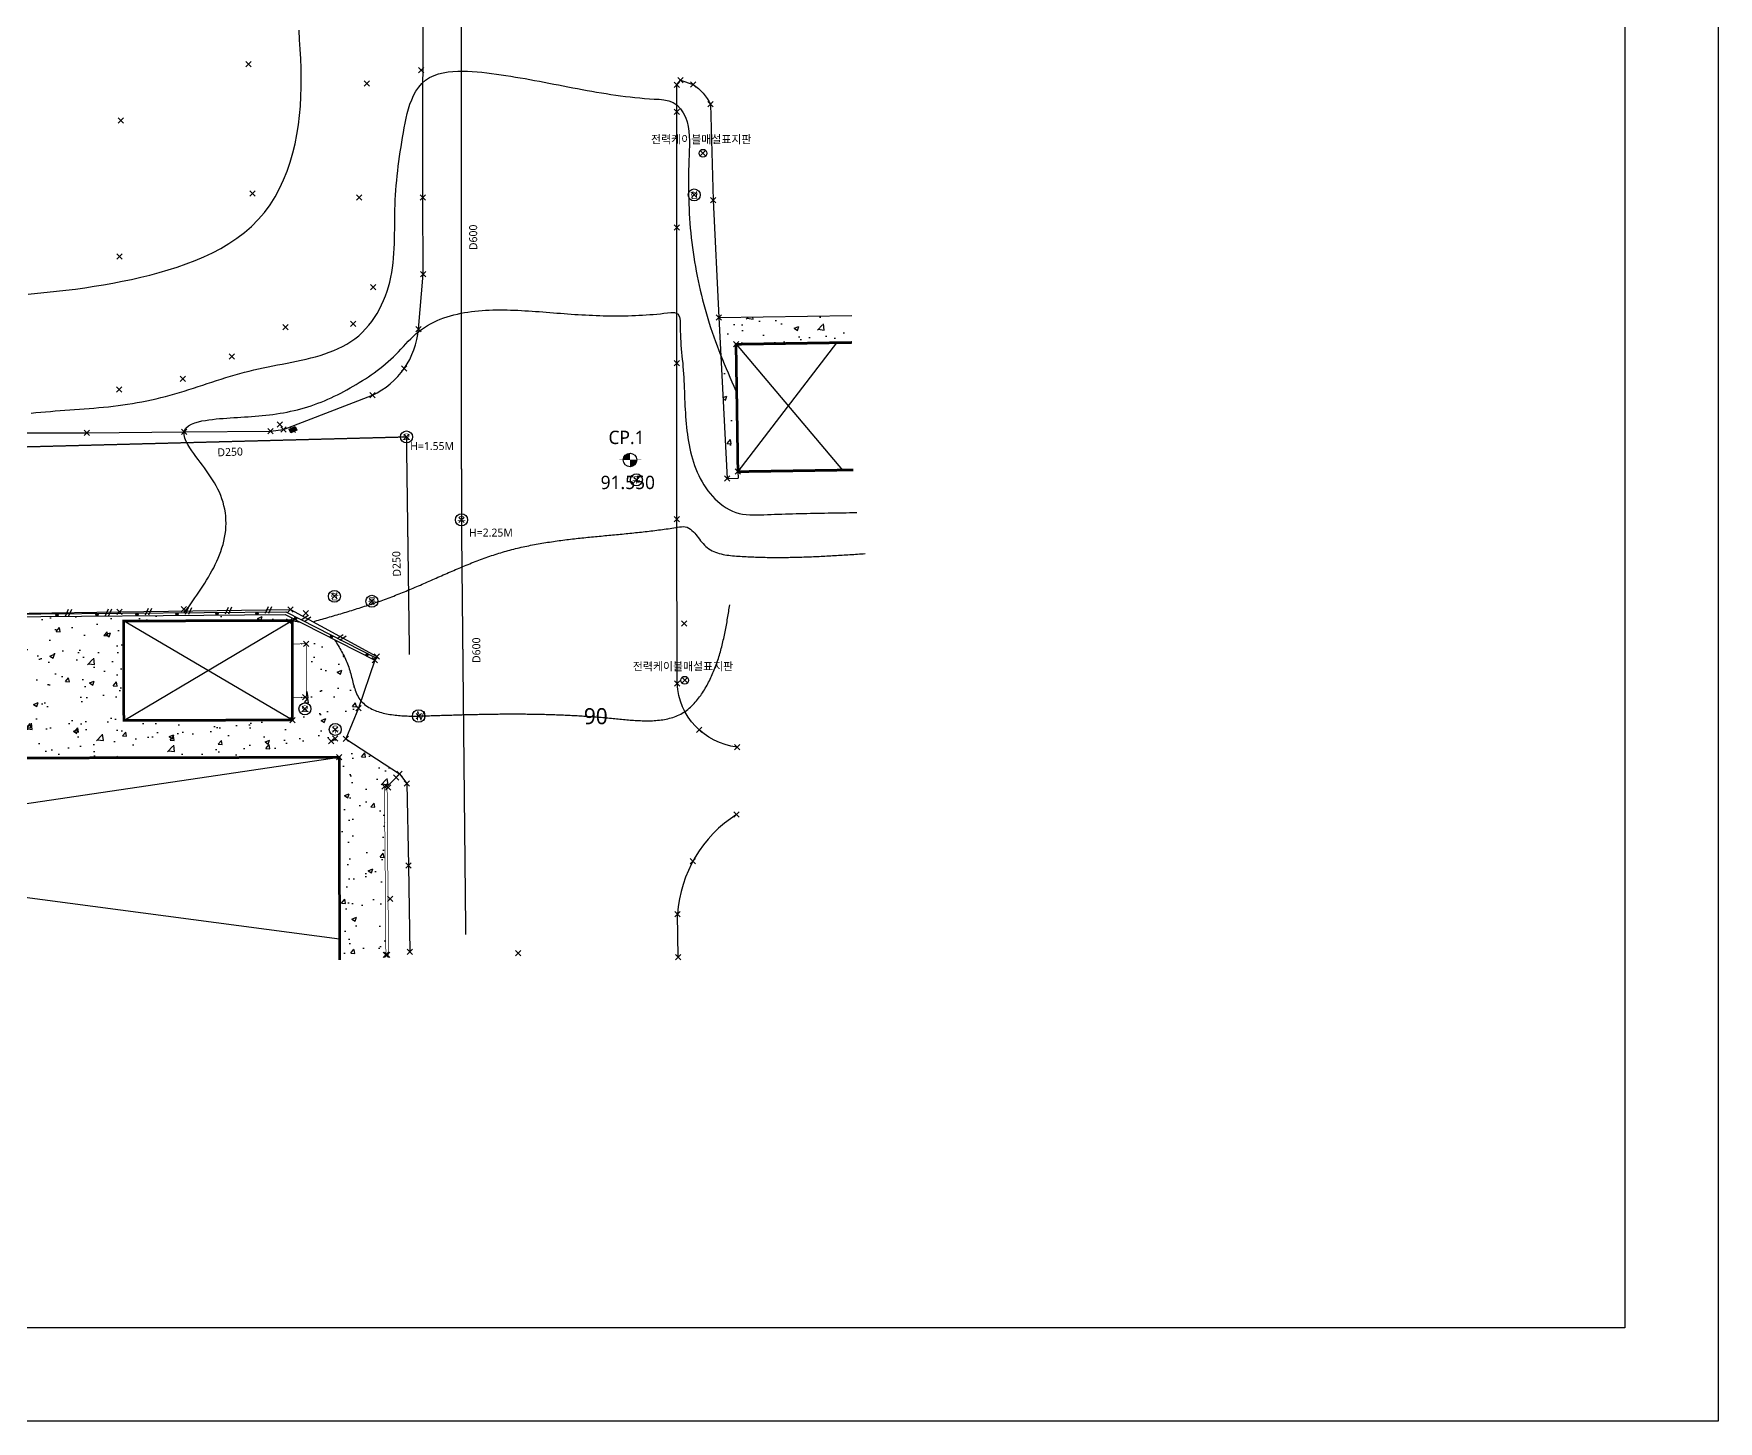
# Model space of a CAD drawing. Header units: millimetres. Extents: x 0 to 294000, y 0 to 207900.
# Drawn here: x 167671 to 294000, y 0 to 104083 of the extents above; entities that cross this region are included whole.
import ezdxf
from ezdxf.enums import TextEntityAlignment as Align

# ---------------------------------------------------------------- set-up
doc = ezdxf.new("R2010")
doc.units = ezdxf.units.MM
doc.header["$MEASUREMENT"] = 0
doc.header["$PDMODE"] = 3
doc.header["$PDSIZE"] = 200
doc.linetypes.add('DASHED2', pattern=[0.375, 0.25, -0.125])
for name, color, linetype in [('1M(48)', 48, 'Continuous'), ('5M(86)', 86, 'Continuous'), ("CON'C(31)", 251, 'Continuous'), ('FORM', 7, 'Continuous'), ('PTLAYER', 1, 'Continuous'), ('TEXT', 7, 'Continuous'), ('건물(6)', 7, 'Continuous'), ('경계석(33)', 6, 'Continuous'), ('기타맨홀(25)', 25, 'Continuous'), ('도근점(1)', 1, 'Continuous'), ('도시가스맨홀(50)', 50, 'Continuous'), ('빗물받이(5)', 5, 'Continuous'), ('아스팔트도로(1)', 6, 'Continuous'), ('오수(34)', 34, 'Continuous'), ('옹벽(4)', 4, 'Continuous'), ('우수맨홀(42)', 42, 'Continuous'), ('조립식건물(40)', 7, 'Continuous'), ('콘크리트수로(5)', 8, 'Continuous'), ('통신맨홀(4)', 4, 'Continuous'), ('한전맨홀(1)', 1, 'Continuous'), ('휀스(70)', 4, 'Continuous')]:
    doc.layers.add(name, color=color, linetype=linetype)
doc.styles.add('Arial_4', font='malgun.ttf')
doc.styles.add('돋음체', font='malgun.ttf')
pattern_1 = [(50, (-215103000, -462996050), (3586.300913, -313.760675), [375, -4125]), (355, (-215103000, -462996050), (-693.756668, 3760.960669), [300, -3300]), (100.45144446, (-215102701, -462996076), (2892.544234, 3447.199955), [318.70096, -3505.71056]), (46.1842, (-215103000, -462995050), (5336.206653, -827.596404), [562.5, -6187.5]), (96.6356355, (-215102555.3, -462995119), (4673.30973, 4870.593004), [478.05171, -5258.5688]), (351.184164, (-215103000, -462995050), (4673.309725, 4870.593), [450, -4950.000005]), (21, (-215102500, -462995300), (2984.53526, -2013.094453), [375, -4125]), (326, (-215102500, -462995300), (1216.57666, 3625.750225), [300, -3300]), (71.45144474, (-215102251.3, -462995467.8), (4201.111884, 1612.655764), [318.70095, -3505.71056]), (37.5, (-215103000, -462996050), (60.7992766, 1664.469269), [0, -3260, 0, -3350, 0, -3312.5]), (7.5, (-215103000, -462996050), (1315.347687, 1972.0585594), [0, -1910, 0, -3185, 0, -1262.5]), (327.5, (-215104115, -462996050), (2669.112181, -112.7743587), [0, -1250, 0, -3900, 0, -5175]), (317.5, (-215104615, -462996050), (2915.930847, 500.524912), [0, -1625, 0, -2590, 0, -3675])]

# ---------------------------------------------------------------- blocks, each defined once
blk = doc.blocks.new('I1')
at = {"layer": '옹벽(4)'}
blk.add_hatch(color=256, dxfattribs=at).paths.add_polyline_path([(-0.08, 0, 1), (0.08, 0, 1)])
blk.add_circle((0, 0), 0.0846, dxfattribs=at)
blk = doc.blocks.new('P')
at = {"layer": '휀스(70)', "linetype": 'Continuous'}
for points in [[(-0.25, -0.25), (0, 0.25)], [(0, -0.25), (0.25, 0.25)]]:
    blk.add_lwpolyline(points, dxfattribs=at)
blk = doc.blocks.new('m')
at = {"layer": '기타맨홀(25)'}
blk.add_circle((0, 0), 0.78, dxfattribs=at)
at = {"layer": '기타맨홀(25)', "linetype": 'Continuous', "style": '돋음체'}
blk.add_text('M', height=1.1, dxfattribs=at).set_placement((-0.37, -0.52))
blk = doc.blocks.new('w')
at = {"layer": '우수맨홀(42)'}
blk.add_circle((0, 0), 0.75, dxfattribs=at)
at = {"layer": '우수맨홀(42)', "style": '돋음체'}
blk.add_text('우', height=0.8, dxfattribs=at).set_placement((0, 0), align=Align.MIDDLE)
blk = doc.blocks.new('o')
at = {"layer": '오수(34)'}
blk.add_circle((0, 0), 0.75, dxfattribs=at)
at = {"layer": '오수(34)', "style": '돋음체'}
blk.add_text('오', height=0.8, dxfattribs=at).set_placement((0, 0), align=Align.MIDDLE)
blk = doc.blocks.new('e-')
at = {"layer": '한전맨홀(1)'}
blk.add_circle((0, 0), 0.75, dxfattribs=at)
at = {"layer": '한전맨홀(1)', "style": '돋음체'}
blk.add_text('한', height=0.8, rotation=0.4266, dxfattribs=at).set_placement((0, 0), align=Align.MIDDLE)
blk = doc.blocks.new('t-')
at = {"layer": '통신맨홀(4)'}
blk.add_circle((0, 0), 0.75, dxfattribs=at)
at = {"layer": '통신맨홀(4)', "style": '돋음체'}
blk.add_text('통', height=0.8, dxfattribs=at).set_placement((0.01, 0.01), align=Align.MIDDLE)
blk = doc.blocks.new('W1')
at = {"layer": '빗물받이(5)'}
h = blk.add_hatch(dxfattribs=at)
h.set_pattern_fill('ANSI31', color=256, scale=0.02, style=0)
h.set_pattern_definition([(45, (-178.083926, -134.613974), (-0.04490128, 0.04490128), [])])
h.paths.add_polyline_path([(0.26, 0.15), (-0.24, 0.15), (-0.24, -0.15), (0.26, -0.15)])
blk.add_lwpolyline([(-0.24, 0.15), (0.26, 0.15), (0.26, -0.15), (-0.24, -0.15), (-0.24, 0.15)], dxfattribs=at)
blk = doc.blocks.new('A$C483728D8')
at = {"layer": '도근점(1)', "color": 1, "const_width": 0.506}
for points in [[(0.8, 1.08, 0.414214), (0.55, 0.82, 1)], [(0.8, 0.57, 0.414214), (1.06, 0.82, 1)]]:
    blk.add_lwpolyline(points, format="xyb", dxfattribs=at)
at = {"layer": '도근점(1)', "color": 1, "const_width": 0.02}
for points in [[(0.8, 0), (0.8, 1.63)], [(1.66, 0.82), (0, 0.82)]]:
    blk.add_lwpolyline(points, dxfattribs=at)
at = {"layer": '도근점(1)', "color": 1}
blk.add_circle((0.8, 0.82), 0.506, dxfattribs=at)

msp = doc.modelspace()

# ---------------------------------------------------------------- hatches: boundary and pattern name
at = {"layer": "CON'C(31)"}
h = msp.add_hatch(dxfattribs=at)
h.set_pattern_fill('AR-CONC', color=256, scale=500)
h.set_pattern_definition(pattern_1)
h.paths.add_polyline_path([(229029, 82938), (219051, 82787), (219678, 70719), (220489, 70731), (220482, 71231), (220337, 80788), (229027, 80920)])
h = msp.add_hatch(dxfattribs=at)
h.set_pattern_fill('AR-CONC', color=256, scale=500)
h.set_pattern_definition(pattern_1)
h.paths.add_polyline_path([(171011, 60399), (162071, 60326), (140857, 60243), (140614, 55526), (140191, 55526), (139606, 49694), (168247, 49758)])
h.paths.add_polyline_path([(156505, 51114), (143392, 51085), (143372, 59984), (156485, 60013)], flags=16)
h.paths.add_polyline_path([(192016, 53503), (192206, 54054), (192136, 54145), (192064, 54252), (191999, 54363), (191939, 54477), (191885, 54594), (191835, 54713), (191790, 54834), (191748, 54956), (191709, 55078), (191673, 55202), (191638, 55326), (191605, 55451), (191573, 55575), (191541, 55700), (191510, 55825), (191478, 55950), (191445, 56075), (191411, 56199), (191376, 56323), (191338, 56446), (191298, 56569), (191255, 56690), (191210, 56811), (191161, 56930), (191111, 57049), (191058, 57166), (191003, 57283), (190946, 57398), (190887, 57513), (190826, 57627), (190764, 57740), (190701, 57852), (190637, 57964), (190572, 58075), (190505, 58185), (190439, 58296), (190372, 58406), (190304, 58515), (190236, 58625), (186526, 60526), (171011, 60399), (168247, 49758), (187496, 49801), (187496, 51011), (189984, 51011), (189984, 49807), (190580, 49808), (190614, 34604), (194081, 34997), (193974, 47611), (194174, 47613), (194860, 48301), (195114, 48557), (191076, 51188)])
h.paths.add_polyline_path([(174431, 52574), (174415, 60032), (187056, 60060), (187060, 58316), (188103, 58318), (188112, 54312), (187069, 54309), (187072, 52603)], flags=16)
h.paths.add_polyline_path([(187563, 53438, -1), (188463, 53438, -1)], flags=16)
h.paths.add_polyline_path([(190737, 51897, -1), (189837, 51897, -1)], flags=16)
h.paths.add_polyline_path([(137269, 53089), (140402, 53089), (140402, 54119), (137269, 54119)], flags=9)
h.paths.add_polyline_path([(189826, 51493), (190749, 51493), (190749, 52300), (189826, 52300)], flags=24)
h.paths.add_polyline_path([(187570, 53093), (188455, 53093), (188455, 53783), (187570, 53783)], flags=24)

# ---------------------------------------------------------------- linework, layer by layer
at = {"layer": '1M(48)'}
for points in [[(167259, 84551), (167967, 84614), (167967, 84614), (168676, 84683), (168676, 84683), (169383, 84758), (169383, 84758), (170090, 84840), (170090, 84840), (170796, 84930), (170796, 84930), (171501, 85029), (171501, 85029), (172205, 85135), (172205, 85135), (172907, 85251), (172907, 85251), (173607, 85376), (173607, 85376), (174306, 85511), (174306, 85511), (175003, 85656), (175003, 85656), (175697, 85812), (175697, 85812), (176389, 85980), (176389, 85980), (177077, 86162), (177077, 86162), (177760, 86360), (177760, 86360), (178439, 86574), (178439, 86574), (179111, 86808), (179111, 86808), (179775, 87064), (179775, 87064), (180430, 87342), (180430, 87342), (181073, 87646), (181073, 87646), (181703, 87978), (181703, 87978), (182315, 88340), (182315, 88340), (182907, 88735), (182907, 88735), (183474, 89165), (183474, 89165), (184012, 89631), (184012, 89631), (184516, 90133), (184516, 90133), (184980, 90673), (184980, 90673), (185401, 91246), (185401, 91246), (185779, 91849), (185779, 91849), (186116, 92475), (186116, 92475), (186415, 93121), (186415, 93121), (186676, 93783), (186676, 93783), (186904, 94457), (186904, 94457), (187100, 95141), (187100, 95141), (187266, 95833), (187266, 95833), (187404, 96531), (187404, 96531), (187516, 97234), (187516, 97234), (187603, 97940), (187603, 97940), (187668, 98649), (187668, 98649), (187710, 99360), (187710, 99360), (187731, 100071), (187731, 100071), (187733, 100782), (187733, 100782), (187720, 101494), (187720, 101494), (187693, 102205), (187693, 102205), (187657, 102916), (187657, 102916), (187615, 103626), (187615, 103626), (187569, 104336)], [(167473, 75631), (167835, 75665), (167835, 75665), (168197, 75697), (168197, 75697), (168559, 75727), (168559, 75727), (168922, 75755), (168922, 75755), (169284, 75783), (169284, 75783), (169647, 75809), (169647, 75809), (170010, 75835), (170010, 75835), (170372, 75861), (170372, 75861), (170735, 75887), (170735, 75887), (171098, 75914), (171098, 75914), (171460, 75941), (171460, 75941), (171823, 75969), (171823, 75969), (172185, 75999), (172185, 75999), (172547, 76032), (172547, 76032), (172909, 76066), (172909, 76066), (173271, 76104), (173271, 76104), (173632, 76145), (173632, 76145), (173993, 76190), (173993, 76190), (174353, 76238), (174353, 76238), (174713, 76290), (174713, 76290), (175072, 76347), (175072, 76347), (175431, 76408), (175431, 76408), (175788, 76474), (175788, 76474), (176145, 76544), (176145, 76544), (176501, 76620), (176501, 76620), (176855, 76701), (176855, 76701), (177209, 76787), (177209, 76787), (177561, 76877), (177561, 76877), (177912, 76972), (177912, 76972), (178262, 77071), (178262, 77071), (178610, 77174), (178610, 77174), (178958, 77280), (178958, 77280), (179305, 77389), (179305, 77389), (179651, 77500), (179651, 77500), (179997, 77612), (179997, 77612), (180343, 77726), (180343, 77726), (180688, 77839), (180688, 77839), (181034, 77952), (181034, 77952), (181380, 78064), (181380, 78064), (181726, 78174), (181726, 78174), (182073, 78282), (182073, 78282), (182421, 78388), (182421, 78388), (182770, 78491), (182770, 78491), (183120, 78590), (183120, 78590), (183471, 78685), (183471, 78685), (183823, 78776), (183823, 78776), (184176, 78862), (184176, 78862), (184531, 78943), (184531, 78943), (184886, 79020), (184886, 79020), (185242, 79093), (185242, 79093), (185599, 79164), (185599, 79164), (185956, 79233), (185956, 79233), (186313, 79302), (186313, 79302), (186670, 79371), (186670, 79371), (187026, 79442), (187026, 79442), (187383, 79515), (187383, 79515), (187738, 79591), (187738, 79591), (188093, 79672), (188093, 79672), (188446, 79759), (188446, 79759), (188797, 79852), (188797, 79852), (189146, 79954), (189146, 79954), (189493, 80064), (189493, 80064), (189836, 80185), (189836, 80185), (190174, 80318), (190174, 80318), (190507, 80464), (190507, 80464), (190833, 80625), (190833, 80625), (191151, 80800), (191151, 80800), (191460, 80993), (191460, 80993), (191757, 81202), (191757, 81202), (192041, 81429), (192041, 81429), (192310, 81674), (192310, 81674), (192563, 81935), (192563, 81935), (192801, 82210), (192801, 82210), (193023, 82498), (193023, 82498), (193230, 82796), (193230, 82796), (193423, 83105), (193423, 83105), (193601, 83422), (193601, 83422), (193764, 83746), (193764, 83746), (193914, 84078), (193914, 84078), (194049, 84415), (194049, 84415), (194170, 84758), (194170, 84758), (194277, 85106), (194277, 85106), (194370, 85457), (194370, 85457), (194449, 85812), (194449, 85812), (194516, 86170), (194516, 86170), (194572, 86529), (194572, 86529), (194617, 86890), (194617, 86890), (194653, 87251), (194653, 87251), (194681, 87614), (194681, 87614), (194702, 87977), (194702, 87977), (194718, 88340), (194718, 88340), (194729, 88704), (194729, 88704), (194736, 89067), (194736, 89067), (194741, 89431), (194741, 89431), (194745, 89794), (194745, 89794), (194750, 90158), (194750, 90158), (194755, 90521), (194755, 90521), (194763, 90885), (194763, 90885), (194775, 91248), (194775, 91248), (194790, 91612), (194790, 91612), (194811, 91975), (194811, 91975), (194835, 92338), (194835, 92338), (194863, 92700), (194863, 92700), (194896, 93062), (194896, 93062), (194932, 93424), (194932, 93424), (194971, 93785), (194971, 93785), (195014, 94147), (195014, 94147), (195060, 94507), (195060, 94507), (195109, 94867), (195109, 94867), (195161, 95227), (195161, 95227), (195215, 95587), (195215, 95587), (195272, 95946), (195272, 95946), (195330, 96305), (195330, 96305), (195391, 96663), (195391, 96663), (195454, 97021), (195454, 97021), (195523, 97379), (195523, 97379), (195598, 97734), (195598, 97734), (195682, 98088), (195682, 98088), (195778, 98439), (195778, 98439), (195888, 98785), (195888, 98785), (196015, 99126), (196015, 99126), (196163, 99458), (196163, 99458), (196338, 99777), (196338, 99777), (196542, 100077), (196542, 100077), (196782, 100351), (196782, 100351), (197057, 100588), (197057, 100588), (197363, 100784), (197363, 100784), (197691, 100940), (197691, 100940), (198034, 101060), (198034, 101060), (198387, 101148), (198387, 101148), (198745, 101210), (198745, 101210), (199106, 101249), (199106, 101249), (199469, 101270), (199469, 101270), (199833, 101275), (199833, 101275), (200196, 101268), (200196, 101268), (200560, 101249), (200560, 101249), (200922, 101222), (200922, 101222), (201284, 101187), (201284, 101187), (201645, 101146), (201645, 101146), (202006, 101101), (202006, 101101), (202366, 101052), (202366, 101052), (202726, 101000), (202726, 101000), (203086, 100946), (203086, 100946), (203445, 100889), (203445, 100889), (203804, 100831), (203804, 100831), (204162, 100771), (204162, 100771), (204521, 100709), (204521, 100709), (204879, 100645), (204879, 100645), (205236, 100580), (205236, 100580), (205594, 100513), (205594, 100513), (205951, 100445), (205951, 100445), (206308, 100377), (206308, 100377), (206665, 100308), (206665, 100308), (207022, 100238), (207022, 100238), (207379, 100169), (207379, 100169), (207736, 100100), (207736, 100100), (208093, 100031), (208093, 100031), (208450, 99962), (208450, 99962), (208808, 99895), (208808, 99895), (209165, 99829), (209165, 99829), (209523, 99765), (209523, 99765), (209881, 99702), (209881, 99702), (210240, 99642), (210240, 99642), (210599, 99584), (210599, 99584), (210958, 99528), (210958, 99528), (211318, 99475), (211318, 99475), (211678, 99426), (211678, 99426), (212039, 99380), (212039, 99380), (212400, 99337), (212400, 99337), (212761, 99298), (212761, 99298), (213123, 99263), (213123, 99263), (213485, 99232), (213485, 99232), (213848, 99204), (213848, 99204), (214211, 99181), (214211, 99181), (214574, 99160), (214574, 99160), (214936, 99125), (214936, 99125), (215292, 99053), (215292, 99053), (215629, 98919), (215629, 98919), (215925, 98710), (215925, 98710), (216173, 98444), (216173, 98444), (216377, 98144), (216377, 98144), (216540, 97819), (216540, 97819), (216664, 97477), (216664, 97477), (216751, 97124), (216751, 97124), (216806, 96765), (216806, 96765), (216835, 96403), (216835, 96403), (216844, 96039), (216844, 96039), (216840, 95676), (216840, 95676), (216829, 95312), (216829, 95312), (216815, 94949), (216815, 94949), (216803, 94585), (216803, 94585), (216792, 94222), (216792, 94222), (216784, 93858), (216784, 93858), (216778, 93495), (216778, 93495), (216774, 93131), (216774, 93131), (216773, 92768), (216773, 92768), (216775, 92404), (216775, 92404), (216780, 92040), (216780, 92040), (216788, 91677), (216788, 91677), (216799, 91314), (216799, 91314), (216814, 90950), (216814, 90950), (216833, 90587), (216833, 90587), (216856, 90224), (216856, 90224), (216882, 89862), (216882, 89862), (216912, 89499), (216912, 89499), (216946, 89137), (216946, 89137), (216984, 88776), (216984, 88776), (217026, 88414), (217026, 88414), (217072, 88054), (217072, 88054), (217121, 87693), (217121, 87693), (217174, 87334), (217174, 87334), (217231, 86975), (217231, 86975), (217292, 86616), (217292, 86616), (217357, 86258), (217357, 86258), (217425, 85901), (217425, 85901), (217498, 85545), (217498, 85545), (217574, 85189), (217574, 85189), (217654, 84835), (217654, 84835), (217738, 84481), (217738, 84481), (217825, 84128), (217825, 84128), (217917, 83776), (217917, 83776), (218013, 83425), (218013, 83425), (218112, 83076), (218112, 83076), (218216, 82727), (218216, 82727), (218323, 82380), (218323, 82380), (218435, 82034), (218435, 82034), (218550, 81689), (218550, 81689), (218670, 81345), (218670, 81345), (218793, 81003), (218793, 81003), (218920, 80663), (218920, 80663), (219051, 80323), (219051, 80323), (219184, 79985), (219184, 79985), (219320, 79648), (219320, 79648), (219458, 79311), (219458, 79311), (219598, 78976), (219598, 78976), (219739, 78641), (219739, 78641), (219882, 78307), (219882, 78307), (220026, 77973), (220026, 77973), (220171, 77639), (220171, 77639), (220316, 77305)], [(178982, 60665), (179138, 60882), (179138, 60882), (179293, 61100), (179293, 61100), (179449, 61318), (179449, 61318), (179603, 61537), (179603, 61537), (179757, 61756), (179757, 61756), (179909, 61976), (179909, 61976), (180059, 62198), (180059, 62198), (180208, 62420), (180208, 62420), (180355, 62644), (180355, 62644), (180499, 62870), (180499, 62870), (180640, 63098), (180640, 63098), (180777, 63327), (180777, 63327), (180911, 63559), (180911, 63559), (181041, 63793), (181041, 63793), (181167, 64029), (181167, 64029), (181287, 64269), (181287, 64269), (181402, 64511), (181402, 64511), (181510, 64755), (181510, 64755), (181611, 65003), (181611, 65003), (181705, 65254), (181705, 65254), (181791, 65508), (181791, 65508), (181867, 65764), (181867, 65764), (181934, 66024), (181934, 66024), (181990, 66285), (181990, 66285), (182035, 66549), (182035, 66549), (182068, 66815), (182068, 66815), (182089, 67082), (182089, 67082), (182097, 67349), (182097, 67349), (182091, 67617), (182091, 67617), (182073, 67884), (182073, 67884), (182042, 68150), (182042, 68150), (181997, 68414), (181997, 68414), (181940, 68675), (181940, 68675), (181870, 68934), (181870, 68934), (181789, 69189), (181789, 69189), (181696, 69440), (181696, 69440), (181593, 69687), (181593, 69687), (181480, 69930), (181480, 69930), (181357, 70167), (181357, 70167), (181225, 70400), (181225, 70400), (181085, 70629), (181085, 70629), (180939, 70853), (180939, 70853), (180788, 71074), (180788, 71074), (180634, 71293), (180634, 71293), (180477, 71510), (180477, 71510), (180318, 71725), (180318, 71725), (180158, 71940), (180158, 71940), (179998, 72154), (179998, 72154), (179838, 72370), (179838, 72370), (179681, 72586), (179681, 72586), (179528, 72806), (179528, 72806), (179379, 73029), (179379, 73029), (179240, 73257), (179240, 73257), (179113, 73493), (179113, 73493), (179009, 73739), (179009, 73739), (178944, 73999), (178944, 73999), (178957, 74264), (178957, 74264), (179080, 74500), (179080, 74500), (179281, 74676), (179281, 74676), (179516, 74803), (179516, 74803), (179766, 74899), (179766, 74899), (180023, 74973), (180023, 74973), (180284, 75033), (180284, 75033), (180547, 75081), (180547, 75081), (180812, 75121), (180812, 75121), (181077, 75155), (181077, 75155), (181344, 75183), (181344, 75183), (181610, 75208), (181610, 75208), (181877, 75230), (181877, 75230), (182144, 75250), (182144, 75250), (182411, 75268), (182411, 75268), (182678, 75285), (182678, 75285), (182945, 75301), (182945, 75301), (183213, 75317), (183213, 75317), (183480, 75333), (183480, 75333), (183747, 75350), (183747, 75350), (184014, 75368), (184014, 75368), (184281, 75388), (184281, 75388), (184548, 75410), (184548, 75410), (184815, 75435), (184815, 75435), (185081, 75463), (185081, 75463), (185347, 75494), (185347, 75494), (185612, 75529), (185612, 75529), (185877, 75567), (185877, 75567), (186142, 75609), (186142, 75609), (186405, 75655), (186405, 75655), (186668, 75705), (186668, 75705), (186931, 75759), (186931, 75759), (187192, 75818), (187192, 75818), (187452, 75881), (187452, 75881), (187711, 75949), (187711, 75949), (187969, 76021), (187969, 76021), (188225, 76098), (188225, 76098), (188480, 76180), (188480, 76180), (188733, 76267), (188733, 76267), (188985, 76359), (188985, 76359), (189235, 76455), (189235, 76455), (189483, 76556), (189483, 76556), (189729, 76662), (189729, 76662), (189973, 76771), (189973, 76771), (190215, 76885), (190215, 76885), (190455, 77003), (190455, 77003), (190694, 77125), (190694, 77125), (190931, 77250), (190931, 77250), (191165, 77378), (191165, 77378), (191399, 77510), (191399, 77510), (191631, 77644), (191631, 77644), (191861, 77780), (191861, 77780), (192090, 77919), (192090, 77919), (192317, 78060), (192317, 78060), (192543, 78204), (192543, 78204), (192767, 78351), (192767, 78351), (192989, 78500), (192989, 78500), (193208, 78654), (193208, 78654), (193425, 78811), (193425, 78811), (193639, 78972), (193639, 78972), (193849, 79138), (193849, 79138), (194056, 79308), (194056, 79308), (194259, 79482), (194259, 79482), (194458, 79662), (194458, 79662), (194652, 79846), (194652, 79846), (194841, 80036), (194841, 80036), (195027, 80228), (195027, 80228), (195211, 80423), (195211, 80423), (195393, 80619), (195393, 80619), (195576, 80814), (195576, 80814), (195761, 81008), (195761, 81008), (195949, 81199), (195949, 81199), (196141, 81385), (196141, 81385), (196339, 81565), (196339, 81565), (196545, 81737), (196545, 81737), (196757, 81899), (196757, 81899), (196978, 82052), (196978, 82052), (197204, 82194), (197204, 82194), (197437, 82326), (197437, 82326), (197675, 82449), (197675, 82449), (197918, 82562), (197918, 82562), (198164, 82666), (198164, 82666), (198415, 82761), (198415, 82761), (198668, 82847), (198668, 82847), (198924, 82924), (198924, 82924), (199183, 82994), (199183, 82994), (199443, 83057), (199443, 83057), (199705, 83112), (199705, 83112), (199968, 83161), (199968, 83161), (200233, 83204), (200233, 83204), (200498, 83241), (200498, 83241), (200764, 83272), (200764, 83272), (201030, 83298), (201030, 83298), (201297, 83319), (201297, 83319), (201564, 83336), (201564, 83336), (201832, 83349), (201832, 83349), (202099, 83358), (202099, 83358), (202367, 83363), (202367, 83363), (202635, 83365), (202635, 83365), (202902, 83364), (202902, 83364), (203170, 83360), (203170, 83360), (203438, 83353), (203438, 83353), (203705, 83345), (203705, 83345), (203973, 83333), (203973, 83333), (204240, 83320), (204240, 83320), (204507, 83306), (204507, 83306), (204775, 83289), (204775, 83289), (205042, 83272), (205042, 83272), (205309, 83253), (205309, 83253), (205576, 83234), (205576, 83234), (205843, 83213), (205843, 83213), (206110, 83193), (206110, 83193), (206377, 83172), (206377, 83172), (206644, 83151), (206644, 83151), (206911, 83130), (206911, 83130), (207177, 83109), (207177, 83109), (207444, 83089), (207444, 83089), (207711, 83069), (207711, 83069), (207979, 83051), (207979, 83051), (208246, 83032), (208246, 83032), (208513, 83015), (208513, 83015), (208780, 82999), (208780, 82999), (209047, 82984), (209047, 82984), (209315, 82970), (209315, 82970), (209582, 82958), (209582, 82958), (209850, 82947), (209850, 82947), (210117, 82937), (210117, 82937), (210385, 82929), (210385, 82929), (210653, 82923), (210653, 82923), (210920, 82919), (210920, 82919), (211188, 82917), (211188, 82917), (211456, 82917), (211456, 82917), (211723, 82918), (211723, 82918), (211991, 82922), (211991, 82922), (212259, 82928), (212259, 82928), (212526, 82936), (212526, 82936), (212794, 82947), (212794, 82947), (213061, 82959), (213061, 82959), (213329, 82974), (213329, 82974), (213596, 82991), (213596, 82991), (213863, 83010), (213863, 83010), (214130, 83031), (214130, 83031), (214396, 83055), (214396, 83055), (214663, 83080), (214663, 83080), (214929, 83108), (214929, 83108), (215195, 83137), (215195, 83137), (215461, 83167), (215461, 83167), (215729, 83172), (215729, 83172), (215972, 83074), (215972, 83074), (216100, 82842), (216100, 82842), (216146, 82579), (216146, 82579), (216158, 82312), (216158, 82312), (216158, 82044), (216158, 82044), (216159, 81776), (216159, 81776), (216165, 81508), (216165, 81508), (216175, 81241), (216175, 81241), (216190, 80974), (216190, 80974), (216209, 80707), (216209, 80707), (216232, 80440), (216232, 80440), (216258, 80173), (216258, 80173), (216285, 79907), (216285, 79907), (216312, 79641), (216312, 79641), (216338, 79374), (216338, 79374), (216362, 79108), (216362, 79108), (216383, 78841), (216383, 78841), (216401, 78573), (216401, 78573), (216416, 78306), (216416, 78306), (216430, 78039), (216430, 78039), (216442, 77771), (216442, 77771), (216453, 77504), (216453, 77504), (216464, 77236), (216464, 77236), (216475, 76969), (216475, 76969), (216487, 76701), (216487, 76701), (216498, 76434), (216498, 76434), (216511, 76166), (216511, 76166), (216526, 75899), (216526, 75899), (216541, 75632), (216541, 75632), (216559, 75365), (216559, 75365), (216580, 75098), (216580, 75098), (216603, 74831), (216603, 74831), (216629, 74565), (216629, 74565), (216659, 74299), (216659, 74299), (216692, 74033), (216692, 74033), (216730, 73768), (216730, 73768), (216772, 73503), (216772, 73503), (216819, 73240), (216819, 73240), (216872, 72977), (216872, 72977), (216931, 72716), (216931, 72716), (216995, 72456), (216995, 72456), (217067, 72198), (217067, 72198), (217145, 71942), (217145, 71942), (217231, 71689), (217231, 71689), (217325, 71438), (217325, 71438), (217428, 71191), (217428, 71191), (217539, 70947), (217539, 70947), (217659, 70708), (217659, 70708), (217788, 70473), (217788, 70473), (217926, 70244), (217926, 70244), (218074, 70021), (218074, 70021), (218231, 69804), (218231, 69804), (218398, 69595), (218398, 69595), (218574, 69393), (218574, 69393), (218759, 69200), (218759, 69200), (218953, 69015), (218953, 69015), (219157, 68842), (219157, 68842), (219369, 68679), (219369, 68679), (219592, 68530), (219592, 68530), (219823, 68396), (219823, 68396), (220064, 68279), (220064, 68279), (220313, 68180), (220313, 68180), (220569, 68103), (220569, 68103), (220831, 68048), (220831, 68048), (221096, 68012), (221096, 68012), (221363, 67992), (221363, 67992), (221631, 67984), (221631, 67984), (221899, 67985), (221899, 67985), (222166, 67992), (222166, 67992), (222434, 68003), (222434, 68003), (222701, 68014), (222701, 68014), (222969, 68024), (222969, 68024), (223236, 68034), (223236, 68034), (223504, 68043), (223504, 68043), (223771, 68052), (223771, 68052), (224039, 68060), (224039, 68060), (224307, 68068), (224307, 68068), (224574, 68076), (224574, 68076), (224842, 68083), (224842, 68083), (225110, 68090), (225110, 68090), (225377, 68096), (225377, 68096), (225645, 68103), (225645, 68103), (225913, 68108), (225913, 68108), (226180, 68114), (226180, 68114), (226448, 68119), (226448, 68119), (226716, 68124), (226716, 68124), (226983, 68129), (226983, 68129), (227251, 68133), (227251, 68133), (227519, 68138), (227519, 68138), (227786, 68142), (227786, 68142), (228054, 68146), (228054, 68146), (228322, 68150), (228322, 68150), (228589, 68154), (228589, 68154), (228857, 68158), (228857, 68158), (229125, 68161), (229125, 68161), (229393, 68165)], [(188616, 59976), (188755, 60016), (188755, 60016), (188894, 60055), (188894, 60055), (189033, 60095), (189033, 60095), (189172, 60135), (189172, 60135), (189310, 60174), (189310, 60174), (189449, 60214), (189449, 60214), (189588, 60254), (189588, 60254), (189726, 60294), (189726, 60294), (189865, 60334), (189865, 60334), (190004, 60374), (190004, 60374), (190142, 60415), (190142, 60415), (190281, 60455), (190281, 60455), (190419, 60496), (190419, 60496), (190558, 60537), (190558, 60537), (190696, 60578), (190696, 60578), (190835, 60619), (190835, 60619), (190973, 60660), (190973, 60660), (191111, 60702), (191111, 60702), (191249, 60744), (191249, 60744), (191387, 60786), (191387, 60786), (191525, 60828), (191525, 60828), (191663, 60871), (191663, 60871), (191801, 60914), (191801, 60914), (191939, 60957), (191939, 60957), (192077, 61001), (192077, 61001), (192214, 61045), (192214, 61045), (192351, 61089), (192351, 61089), (192489, 61133), (192489, 61133), (192626, 61178), (192626, 61178), (192763, 61223), (192763, 61223), (192900, 61269), (192900, 61269), (193037, 61315), (193037, 61315), (193174, 61362), (193174, 61362), (193310, 61408), (193310, 61408), (193446, 61456), (193446, 61456), (193583, 61503), (193583, 61503), (193719, 61552), (193719, 61552), (193855, 61600), (193855, 61600), (193990, 61649), (193990, 61649), (194126, 61699), (194126, 61699), (194261, 61749), (194261, 61749), (194396, 61800), (194396, 61800), (194531, 61851), (194531, 61851), (194666, 61903), (194666, 61903), (194801, 61955), (194801, 61955), (194935, 62008), (194935, 62008), (195069, 62061), (195069, 62061), (195203, 62115), (195203, 62115), (195337, 62169), (195337, 62169), (195471, 62223), (195471, 62223), (195604, 62278), (195604, 62278), (195738, 62334), (195738, 62334), (195871, 62390), (195871, 62390), (196004, 62446), (196004, 62446), (196137, 62502), (196137, 62502), (196269, 62558), (196269, 62558), (196402, 62615), (196402, 62615), (196535, 62672), (196535, 62672), (196667, 62730), (196667, 62730), (196800, 62787), (196800, 62787), (196932, 62845), (196932, 62845), (197064, 62903), (197064, 62903), (197196, 62961), (197196, 62961), (197329, 63019), (197329, 63019), (197461, 63077), (197461, 63077), (197593, 63135), (197593, 63135), (197725, 63193), (197725, 63193), (197857, 63251), (197857, 63251), (197989, 63310), (197989, 63310), (198121, 63368), (198121, 63368), (198253, 63426), (198253, 63426), (198386, 63484), (198386, 63484), (198518, 63542), (198518, 63542), (198650, 63599), (198650, 63599), (198783, 63657), (198783, 63657), (198915, 63714), (198915, 63714), (199047, 63772), (199047, 63772), (199180, 63829), (199180, 63829), (199313, 63885), (199313, 63885), (199446, 63942), (199446, 63942), (199579, 63998), (199579, 63998), (199712, 64054), (199712, 64054), (199845, 64110), (199845, 64110), (199978, 64165), (199978, 64165), (200112, 64220), (200112, 64220), (200246, 64274), (200246, 64274), (200380, 64328), (200380, 64328), (200514, 64381), (200514, 64381), (200648, 64434), (200648, 64434), (200782, 64487), (200782, 64487), (200917, 64539), (200917, 64539), (201052, 64590), (201052, 64590), (201187, 64641), (201187, 64641), (201323, 64691), (201323, 64691), (201458, 64740), (201458, 64740), (201594, 64789), (201594, 64789), (201730, 64837), (201730, 64837), (201867, 64884), (201867, 64884), (202003, 64931), (202003, 64931), (202140, 64977), (202140, 64977), (202277, 65022), (202277, 65022), (202415, 65066), (202415, 65066), (202552, 65109), (202552, 65109), (202691, 65151), (202691, 65151), (202829, 65192), (202829, 65192), (202967, 65233), (202967, 65233), (203106, 65272), (203106, 65272), (203245, 65311), (203245, 65311), (203385, 65348), (203385, 65348), (203524, 65385), (203524, 65385), (203664, 65421), (203664, 65421), (203804, 65456), (203804, 65456), (203945, 65490), (203945, 65490), (204085, 65523), (204085, 65523), (204226, 65556), (204226, 65556), (204367, 65587), (204367, 65587), (204508, 65618), (204508, 65618), (204649, 65648), (204649, 65648), (204790, 65677), (204790, 65677), (204932, 65706), (204932, 65706), (205073, 65734), (205073, 65734), (205215, 65761), (205215, 65761), (205357, 65787), (205357, 65787), (205499, 65813), (205499, 65813), (205641, 65838), (205641, 65838), (205783, 65863), (205783, 65863), (205926, 65887), (205926, 65887), (206068, 65910), (206068, 65910), (206211, 65933), (206211, 65933), (206353, 65955), (206353, 65955), (206496, 65976), (206496, 65976), (206639, 65997), (206639, 65997), (206782, 66018), (206782, 66018), (206925, 66038), (206925, 66038), (207068, 66057), (207068, 66057), (207211, 66077), (207211, 66077), (207354, 66095), (207354, 66095), (207497, 66114), (207497, 66114), (207640, 66131), (207640, 66131), (207784, 66149), (207784, 66149), (207927, 66166), (207927, 66166), (208070, 66183), (208070, 66183), (208214, 66199), (208214, 66199), (208357, 66215), (208357, 66215), (208501, 66231), (208501, 66231), (208644, 66247), (208644, 66247), (208788, 66262), (208788, 66262), (208931, 66277), (208931, 66277), (209075, 66292), (209075, 66292), (209219, 66306), (209219, 66306), (209362, 66321), (209362, 66321), (209506, 66335), (209506, 66335), (209650, 66349), (209650, 66349), (209793, 66363), (209793, 66363), (209937, 66377), (209937, 66377), (210081, 66391), (210081, 66391), (210224, 66405), (210224, 66405), (210368, 66418), (210368, 66418), (210512, 66432), (210512, 66432), (210655, 66445), (210655, 66445), (210799, 66459), (210799, 66459), (210943, 66472), (210943, 66472), (211087, 66486), (211087, 66486), (211230, 66500), (211230, 66500), (211374, 66513), (211374, 66513), (211518, 66527), (211518, 66527), (211661, 66541), (211661, 66541), (211805, 66555), (211805, 66555), (211949, 66569), (211949, 66569), (212092, 66583), (212092, 66583), (212236, 66597), (212236, 66597), (212380, 66611), (212380, 66611), (212523, 66626), (212523, 66626), (212667, 66641), (212667, 66641), (212811, 66656), (212811, 66656), (212954, 66671), (212954, 66671), (213098, 66686), (213098, 66686), (213241, 66702), (213241, 66702), (213385, 66718), (213385, 66718), (213528, 66734), (213528, 66734), (213671, 66751), (213671, 66751), (213815, 66767), (213815, 66767), (213958, 66784), (213958, 66784), (214101, 66802), (214101, 66802), (214245, 66820), (214245, 66820), (214388, 66838), (214388, 66838), (214531, 66856), (214531, 66856), (214674, 66875), (214674, 66875), (214817, 66895), (214817, 66895), (214960, 66914), (214960, 66914), (215103, 66935), (215103, 66935), (215246, 66955), (215246, 66955), (215389, 66976), (215389, 66976), (215532, 66998), (215532, 66998), (215674, 67020), (215674, 67020), (215817, 67042), (215817, 67042), (215959, 67065), (215959, 67065), (216102, 67087), (216102, 67087), (216246, 67102), (216246, 67102), (216390, 67107), (216390, 67107), (216533, 67094), (216533, 67094), (216673, 67057), (216673, 67057), (216804, 66997), (216804, 66997), (216925, 66919), (216925, 66919), (217037, 66827), (217037, 66827), (217141, 66727), (217141, 66727), (217238, 66621), (217238, 66621), (217331, 66510), (217331, 66510), (217421, 66397), (217421, 66397), (217509, 66283), (217509, 66283), (217596, 66168), (217596, 66168), (217684, 66054), (217684, 66054), (217775, 65941), (217775, 65941), (217868, 65831), (217868, 65831), (217967, 65725), (217967, 65725), (218071, 65625), (218071, 65625), (218181, 65533), (218181, 65533), (218298, 65448), (218298, 65448), (218420, 65370), (218420, 65370), (218546, 65301), (218546, 65301), (218677, 65239), (218677, 65239), (218810, 65184), (218810, 65184), (218946, 65136), (218946, 65136), (219084, 65094), (219084, 65094), (219224, 65058), (219224, 65058), (219365, 65027), (219365, 65027), (219507, 65000), (219507, 65000), (219649, 64977), (219649, 64977), (219792, 64958), (219792, 64958), (219936, 64941), (219936, 64941), (220080, 64927), (220080, 64927), (220223, 64915), (220223, 64915), (220367, 64904), (220367, 64904), (220511, 64894), (220511, 64894), (220655, 64884), (220655, 64884), (220799, 64875), (220799, 64875), (220944, 64867), (220944, 64867), (221088, 64859), (221088, 64859), (221232, 64852), (221232, 64852), (221376, 64845), (221376, 64845), (221520, 64839), (221520, 64839), (221664, 64833), (221664, 64833), (221809, 64827), (221809, 64827), (221953, 64822), (221953, 64822), (222097, 64818), (222097, 64818), (222242, 64814), (222242, 64814), (222386, 64810), (222386, 64810), (222530, 64807), (222530, 64807), (222675, 64805), (222675, 64805), (222819, 64802), (222819, 64802), (222963, 64801), (222963, 64801), (223108, 64799), (223108, 64799), (223252, 64798), (223252, 64798), (223396, 64798), (223396, 64798), (223541, 64798), (223541, 64798), (223685, 64798), (223685, 64798), (223829, 64799), (223829, 64799), (223974, 64800), (223974, 64800), (224118, 64802), (224118, 64802), (224262, 64804), (224262, 64804), (224407, 64806), (224407, 64806), (224551, 64808), (224551, 64808), (224695, 64811), (224695, 64811), (224840, 64815), (224840, 64815), (224984, 64818), (224984, 64818), (225128, 64822), (225128, 64822), (225273, 64826), (225273, 64826), (225417, 64831), (225417, 64831), (225561, 64836), (225561, 64836), (225705, 64841), (225705, 64841), (225850, 64847), (225850, 64847), (225994, 64852), (225994, 64852), (226138, 64858), (226138, 64858), (226282, 64865), (226282, 64865), (226427, 64871), (226427, 64871), (226571, 64878), (226571, 64878), (226715, 64885), (226715, 64885), (226859, 64892), (226859, 64892), (227003, 64899), (227003, 64899), (227147, 64907), (227147, 64907), (227292, 64915), (227292, 64915), (227436, 64923), (227436, 64923), (227580, 64931), (227580, 64931), (227724, 64939), (227724, 64939), (227868, 64948), (227868, 64948), (228012, 64957), (228012, 64957), (228156, 64965), (228156, 64965), (228300, 64974), (228300, 64974), (228444, 64983), (228444, 64983), (228588, 64992), (228588, 64992), (228732, 65002), (228732, 65002), (228876, 65011), (228876, 65011), (229021, 65020), (229021, 65020), (229165, 65030), (229165, 65030), (229309, 65039), (229309, 65039), (229453, 65049), (229453, 65049), (229597, 65059), (229597, 65059), (229741, 65068), (229741, 65068), (229885, 65078), (229885, 65078), (230029, 65088)]]:
    msp.add_lwpolyline(points, dxfattribs=at)
at = {"layer": '5M(86)'}
msp.add_lwpolyline([(190236, 58625), (190304, 58515), (190304, 58515), (190372, 58406), (190372, 58406), (190439, 58296), (190439, 58296), (190505, 58185), (190505, 58185), (190572, 58075), (190572, 58075), (190637, 57964), (190637, 57964), (190701, 57852), (190701, 57852), (190764, 57740), (190764, 57740), (190826, 57627), (190826, 57627), (190887, 57513), (190887, 57513), (190946, 57398), (190946, 57398), (191003, 57283), (191003, 57283), (191058, 57166), (191058, 57166), (191111, 57049), (191111, 57049), (191161, 56930), (191161, 56930), (191210, 56811), (191210, 56811), (191255, 56690), (191255, 56690), (191298, 56569), (191298, 56569), (191338, 56446), (191338, 56446), (191376, 56323), (191376, 56323), (191411, 56199), (191411, 56199), (191445, 56075), (191445, 56075), (191478, 55950), (191478, 55950), (191510, 55825), (191510, 55825), (191541, 55700), (191541, 55700), (191573, 55575), (191573, 55575), (191605, 55451), (191605, 55451), (191638, 55326), (191638, 55326), (191673, 55202), (191673, 55202), (191709, 55078), (191709, 55078), (191748, 54956), (191748, 54956), (191790, 54834), (191790, 54834), (191835, 54713), (191835, 54713), (191885, 54594), (191885, 54594), (191939, 54477), (191939, 54477), (191999, 54363), (191999, 54363), (192064, 54252), (192064, 54252), (192136, 54145), (192136, 54145), (192214, 54043), (192214, 54043), (192300, 53947), (192300, 53947), (192391, 53856), (192391, 53856), (192488, 53771), (192488, 53771), (192590, 53692), (192590, 53692), (192696, 53618), (192696, 53618), (192805, 53550), (192805, 53550), (192917, 53486), (192917, 53486), (193032, 53428), (193032, 53428), (193149, 53374), (193149, 53374), (193268, 53324), (193268, 53324), (193388, 53278), (193388, 53278), (193510, 53236), (193510, 53236), (193633, 53197), (193633, 53197), (193757, 53162), (193757, 53162), (193881, 53129), (193881, 53129), (194007, 53100), (194007, 53100), (194133, 53073), (194133, 53073), (194259, 53048), (194259, 53048), (194386, 53026), (194386, 53026), (194513, 53006), (194513, 53006), (194641, 52988), (194641, 52988), (194769, 52972), (194769, 52972), (194897, 52958), (194897, 52958), (195025, 52945), (195025, 52945), (195154, 52934), (195154, 52934), (195282, 52925), (195282, 52925), (195411, 52917), (195411, 52917), (195540, 52911), (195540, 52911), (195668, 52906), (195668, 52906), (195797, 52903), (195797, 52903), (195926, 52900), (195926, 52900), (196055, 52899), (196055, 52899), (196184, 52899), (196184, 52899), (196312, 52899), (196312, 52899), (196441, 52901), (196441, 52901), (196570, 52903), (196570, 52903), (196699, 52906), (196699, 52906), (196828, 52910), (196828, 52910), (196957, 52913), (196957, 52913), (197085, 52917), (197085, 52917), (197214, 52922), (197214, 52922), (197343, 52926), (197343, 52926), (197472, 52930), (197472, 52930), (197601, 52934), (197601, 52934), (197729, 52939), (197729, 52939), (197858, 52943), (197858, 52943), (197987, 52947), (197987, 52947), (198116, 52951), (198116, 52951), (198245, 52955), (198245, 52955), (198373, 52959), (198373, 52959), (198502, 52963), (198502, 52963), (198631, 52967), (198631, 52967), (198760, 52971), (198760, 52971), (198889, 52975), (198889, 52975), (199017, 52979), (199017, 52979), (199146, 52983), (199146, 52983), (199275, 52987), (199275, 52987), (199404, 52990), (199404, 52990), (199533, 52994), (199533, 52994), (199661, 52998), (199661, 52998), (199790, 53001), (199790, 53001), (199919, 53005), (199919, 53005), (200048, 53008), (200048, 53008), (200177, 53011), (200177, 53011), (200305, 53014), (200305, 53014), (200434, 53018), (200434, 53018), (200563, 53021), (200563, 53021), (200692, 53024), (200692, 53024), (200821, 53026), (200821, 53026), (200950, 53029), (200950, 53029), (201078, 53032), (201078, 53032), (201207, 53034), (201207, 53034), (201336, 53037), (201336, 53037), (201465, 53039), (201465, 53039), (201594, 53041), (201594, 53041), (201723, 53043), (201723, 53043), (201851, 53045), (201851, 53045), (201980, 53047), (201980, 53047), (202109, 53049), (202109, 53049), (202238, 53051), (202238, 53051), (202367, 53052), (202367, 53052), (202496, 53054), (202496, 53054), (202624, 53055), (202624, 53055), (202753, 53056), (202753, 53056), (202882, 53057), (202882, 53057), (203011, 53058), (203011, 53058), (203140, 53058), (203140, 53058), (203269, 53059), (203269, 53059), (203398, 53059), (203398, 53059), (203526, 53059), (203526, 53059), (203655, 53059), (203655, 53059), (203784, 53059), (203784, 53059), (203913, 53059), (203913, 53059), (204042, 53059), (204042, 53059), (204171, 53058), (204171, 53058), (204300, 53057), (204300, 53057), (204428, 53056), (204428, 53056), (204557, 53055), (204557, 53055), (204686, 53054), (204686, 53054), (204815, 53052), (204815, 53052), (204944, 53051), (204944, 53051), (205073, 53049), (205073, 53049), (205202, 53047), (205202, 53047), (205330, 53045), (205330, 53045), (205459, 53042), (205459, 53042), (205588, 53040), (205588, 53040), (205717, 53037), (205717, 53037), (205846, 53034), (205846, 53034), (205975, 53031), (205975, 53031), (206103, 53027), (206103, 53027), (206232, 53024), (206232, 53024), (206361, 53020), (206361, 53020), (206490, 53016), (206490, 53016), (206619, 53012), (206619, 53012), (206747, 53008), (206747, 53008), (206876, 53003), (206876, 53003), (207005, 52998), (207005, 52998), (207134, 52993), (207134, 52993), (207262, 52988), (207262, 52988), (207391, 52982), (207391, 52982), (207520, 52977), (207520, 52977), (207649, 52971), (207649, 52971), (207777, 52965), (207777, 52965), (207906, 52958), (207906, 52958), (208035, 52952), (208035, 52952), (208163, 52945), (208163, 52945), (208292, 52938), (208292, 52938), (208421, 52931), (208421, 52931), (208549, 52923), (208549, 52923), (208678, 52916), (208678, 52916), (208807, 52908), (208807, 52908), (208935, 52899), (208935, 52899), (209064, 52891), (209064, 52891), (209192, 52882), (209192, 52882), (209321, 52874), (209321, 52874), (209449, 52864), (209449, 52864), (209578, 52855), (209578, 52855), (209706, 52845), (209706, 52845), (209835, 52836), (209835, 52836), (209963, 52826), (209963, 52826), (210092, 52815), (210092, 52815), (210220, 52805), (210220, 52805), (210349, 52794), (210349, 52794), (210477, 52783), (210477, 52783), (210605, 52772), (210605, 52772), (210734, 52760), (210734, 52760), (210862, 52748), (210862, 52748), (210990, 52736), (210990, 52736), (211119, 52724), (211119, 52724), (211247, 52712), (211247, 52712), (211375, 52699), (211375, 52699), (211503, 52687), (211503, 52687), (211632, 52674), (211632, 52674), (211760, 52662), (211760, 52662), (211888, 52650), (211888, 52650), (212017, 52638), (212017, 52638), (212145, 52626), (212145, 52626), (212273, 52615), (212273, 52615), (212402, 52604), (212402, 52604), (212530, 52594), (212530, 52594), (212659, 52585), (212659, 52585), (212787, 52576), (212787, 52576), (212916, 52569), (212916, 52569), (213045, 52562), (213045, 52562), (213173, 52556), (213173, 52556), (213302, 52552), (213302, 52552), (213431, 52548), (213431, 52548), (213560, 52546), (213560, 52546), (213689, 52546), (213689, 52546), (213817, 52547), (213817, 52547), (213946, 52549), (213946, 52549), (214075, 52554), (214075, 52554), (214204, 52560), (214204, 52560), (214332, 52569), (214332, 52569), (214461, 52580), (214461, 52580), (214589, 52593), (214589, 52593), (214717, 52609), (214717, 52609), (214844, 52627), (214844, 52627), (214971, 52648), (214971, 52648), (215098, 52672), (215098, 52672), (215224, 52700), (215224, 52700), (215349, 52731), (215349, 52731), (215473, 52765), (215473, 52765), (215596, 52803), (215596, 52803), (215718, 52844), (215718, 52844), (215839, 52890), (215839, 52890), (215958, 52939), (215958, 52939), (216075, 52993), (216075, 52993), (216190, 53051), (216190, 53051), (216303, 53113), (216303, 53113), (216413, 53180), (216413, 53180), (216521, 53250), (216521, 53250), (216626, 53325), (216626, 53325), (216729, 53403), (216729, 53403), (216828, 53485), (216828, 53485), (216925, 53569), (216925, 53569), (217020, 53657), (217020, 53657), (217111, 53748), (217111, 53748), (217201, 53841), (217201, 53841), (217287, 53936), (217287, 53936), (217372, 54033), (217372, 54033), (217454, 54133), (217454, 54133), (217534, 54234), (217534, 54234), (217611, 54337), (217611, 54337), (217687, 54441), (217687, 54441), (217760, 54547), (217760, 54547), (217832, 54654), (217832, 54654), (217901, 54763), (217901, 54763), (217969, 54872), (217969, 54872), (218035, 54983), (218035, 54983), (218099, 55095), (218099, 55095), (218162, 55207), (218162, 55207), (218223, 55321), (218223, 55321), (218282, 55435), (218282, 55435), (218340, 55550), (218340, 55550), (218397, 55666), (218397, 55666), (218452, 55782), (218452, 55782), (218506, 55900), (218506, 55900), (218558, 56017), (218558, 56017), (218609, 56136), (218609, 56136), (218659, 56254), (218659, 56254), (218707, 56374), (218707, 56374), (218755, 56494), (218755, 56494), (218801, 56614), (218801, 56614), (218846, 56735), (218846, 56735), (218889, 56856), (218889, 56856), (218931, 56978), (218931, 56978), (218973, 57100), (218973, 57100), (219013, 57222), (219013, 57222), (219052, 57345), (219052, 57345), (219090, 57468), (219090, 57468), (219126, 57592), (219126, 57592), (219162, 57716), (219162, 57716), (219197, 57840), (219197, 57840), (219230, 57964), (219230, 57964), (219263, 58089), (219263, 58089), (219295, 58214), (219295, 58214), (219326, 58339), (219326, 58339), (219356, 58464), (219356, 58464), (219385, 58590), (219385, 58590), (219414, 58715), (219414, 58715), (219441, 58841), (219441, 58841), (219468, 58967), (219468, 58967), (219495, 59093), (219495, 59093), (219520, 59219), (219520, 59219), (219545, 59346), (219545, 59346), (219570, 59472), (219570, 59472), (219594, 59599), (219594, 59599), (219617, 59726), (219617, 59726), (219640, 59853), (219640, 59853), (219662, 59979), (219662, 59979), (219685, 60106), (219685, 60106), (219706, 60233), (219706, 60233), (219728, 60360), (219728, 60360), (219749, 60488), (219749, 60488), (219770, 60615), (219770, 60615), (219791, 60742), (219791, 60742), (219811, 60869), (219811, 60869), (219832, 60996), (219832, 60996), (219852, 61124), (219852, 61124), (219873, 61251)], dxfattribs=at)
at = {"layer": "CON'C(31)"}
for points in [[(219051, 82787), (219678, 70719), (220489, 70731)], [(220482, 71231), (220489, 70731)], [(194174, 47613), (194860, 48301), (195114, 48557)]]:
    msp.add_lwpolyline(points, dxfattribs=at)
at = {"layer": "CON'C(31)", "const_width": 50}
for points in [[(187069, 54309), (188112, 54312), (188103, 58318), (187060, 58316)], [(194281, 34999), (194174, 47613), (193974, 47611), (194081, 34997)]]:
    msp.add_lwpolyline(points, dxfattribs=at)
at = {"layer": 'FORM'}
for points in [[(0, 207900), (294000, 207900), (294000, 0), (0, 0)], [(7000, 200900), (287000, 200900), (287000, 7000), (7000, 7000)]]:
    msp.add_lwpolyline(points, close=True, dxfattribs=at)
at = {"layer": 'PTLAYER'}
for p in [(183789, 101804), (196737, 101350), (192662, 100337), (215889, 100246), (216172, 100585), (217131, 100272), (218426, 98789), (174201, 97579), (215892, 98221), (217859, 95115), (184082, 92087), (192069, 91799), (196859, 91789), (217204, 91985), (218632, 91606), (215900, 89546), (174117, 87364), (196870, 86053), (193123, 85081), (186554, 82080), (191640, 82327), (196517, 81929), (219051, 82787), (220337, 80788), (182533, 79865), (178857, 78194), (195447, 78957), (215895, 79381), (174070, 77402), (193068, 76972), (186122, 74766), (186412, 74405), (187112, 74376), (171655, 74152), (178948, 74224), (185441, 74258), (195626, 73835), (212868, 70619), (219678, 70719), (220482, 71231), (199753, 67616), (215890, 67657), (190221, 61880), (174097, 60709), (178932, 60921), (186929, 60894), (188075, 60627), (193031, 61505), (186819, 59991), (216454, 59832), (188103, 58318), (193249, 57081), (193394, 57376), (216491, 55585), (188029, 54311), (215923, 55352), (188013, 53438), (192016, 53503), (196545, 52902), (187072, 52603), (190287, 51897), (217575, 51859), (189984, 51011), (190271, 51207), (191076, 51188), (220413, 50578), (190580, 49808), (194860, 48301), (195114, 48557), (195654, 47848), (193974, 47611), (194257, 47545), (220384, 45525), (195780, 41680), (217109, 42014), (194405, 39195), (215945, 38050), (195878, 35205), (194081, 34997), (194179, 34987), (204008, 35126), (215991, 34813)]:
    msp.add_point(p, dxfattribs=at)
at = {"layer": 'TEXT'}
for centre in [(217859, 95115), (216491, 55585)]:
    msp.add_circle(centre, 293, dxfattribs=at)
at = {"layer": '건물(6)', "const_width": 200}
msp.add_lwpolyline([(229027, 80920), (220337, 80788), (220482, 71231), (229127, 71362)], dxfattribs=at)
at = {"layer": '건물(6)'}
for points in [[(227864, 80902), (220482, 71231)], [(220337, 80788), (228330, 71350)]]:
    msp.add_lwpolyline(points, dxfattribs=at)
at = {"layer": '경계석(33)'}
for points in [[(162789, 74142), (171655, 74152), (178948, 74224), (185441, 74258), (186412, 74405), (193068, 76972, 0.271364), (196517, 81929), (196870, 86053), (196859, 91789), (196871, 109951), (196867, 116558), (196605, 121601), (196793, 126063), (196775, 130633), (196750, 139290), (196674, 147914), (194522, 154576), (193813, 155362), (189193, 157234), (186203, 157875), (176786, 157920), (167278, 157963)], [(220413, 50578, -0.3677987), (215923, 55352), (215890, 67657), (215895, 79381), (215900, 89546), (215892, 98221), (215889, 100246), (216172, 100585), (217131, 100272, -0.1363302), (218426, 98789), (218632, 91606), (219051, 82787), (229029, 82938)]]:
    msp.add_lwpolyline(points, format="xyb", dxfattribs=at)
msp.add_lwpolyline([(193249, 57081), (192016, 53503), (191076, 51188), (195114, 48557), (195654, 47848), (195780, 41680), (195878, 35205)], dxfattribs=at)
at = {"layer": '아스팔트도로(1)'}
msp.add_lwpolyline([(215991, 34813), (215945, 38050)], dxfattribs=at)
msp.add_arc((225615, 37363), 9694, 122.65886, 175.93904, dxfattribs=at)
at = {"layer": '오수(34)', "linetype": 'DASHED2', "ltscale": 5, "const_width": 100}
msp.add_lwpolyline([(142279, 78297), (142135, 72804), (165067, 73038), (195626, 73835), (195847, 57505)], dxfattribs=at)
at = {"layer": '옹벽(4)'}
for points in [[(88393, 56787), (89837, 56790), (89831, 59709), (96050, 60136), (107181, 59988), (115726, 59809), (131010, 60086), (139238, 60187), (140841, 60443), (162069, 60526), (186573, 60727), (193340, 57259)], [(88394, 56587), (90038, 56591), (90031, 59523), (96056, 59936), (107178, 59788), (115726, 59609), (131013, 59886), (139255, 59988), (140857, 60243), (162071, 60326), (186526, 60526), (193249, 57081)], [(193249, 57081), (193340, 57259)]]:
    msp.add_lwpolyline(points, dxfattribs=at)
at = {"layer": '우수맨홀(42)', "linetype": 'DASHED2', "ltscale": 5, "const_width": 100}
msp.add_lwpolyline([(200070, 36507), (199753, 67616), (199738, 117521), (199739, 138664), (198584, 153225)], dxfattribs=at)
at = {"layer": '조립식건물(40)', "const_width": 200}
msp.add_lwpolyline([(174415, 60032), (187056, 60060), (187072, 52603), (174431, 52574)], close=True, dxfattribs=at)
at = {"layer": '조립식건물(40)'}
for points in [[(187072, 52603), (174415, 60032)], [(174431, 52574), (187056, 60060)], [(190611, 36154), (89214, 49582)], [(89247, 34782), (190580, 49808)]]:
    msp.add_lwpolyline(points, dxfattribs=at)
at = {"layer": '조립식건물(40)', "const_width": 200}
msp.add_lwpolyline([(89248, 34378), (89214, 49582), (190580, 49808), (190614, 34604)], dxfattribs=at)
at = {"layer": '휀스(70)'}
msp.add_lwpolyline([(117362, 59992), (129710, 60179), (139627, 60512), (148200, 60591), (160531, 60525), (174097, 60709), (186929, 60894), (193394, 57376)], dxfattribs=at)

# ---------------------------------------------------------------- block references
at = {"layer": '도근점(1)', "xscale": 1000, "yscale": 1000, "zscale": 1000}
msp.add_blockref('A$C483728D8', (211590, 71291), dxfattribs=at)
at = {"layer": '도시가스맨홀(50)', "xscale": 600, "yscale": 600, "zscale": 600}
for name, p in [('e-', (217204, 91985)), ('o', (195626, 73835)), ('w', (212868, 70619)), ('w', (199753, 67616)), ('e-', (190221, 61880)), ('t-', (193031, 61505)), ('o', (188013, 53438)), ('m', (196545, 52902)), ('w', (190287, 51897))]:
    msp.add_blockref(name, p, dxfattribs=at)
at = {"layer": '옹벽(4)'}
for p, xscale, yscale, zscale, rotation in [((178420, 60560), 1000.000000000003, 1000.000000000003, 1000.000000000003, 0.4683116602121942), ((181420, 60584), 1000.000000000003, 1000.000000000003, 1000.000000000003, 0.4683116602121942), ((184420, 60609), 1000.000000000003, 1000.000000000003, 1000.000000000003, 0.4683116602121942), ((169420, 60486), 1000.000000000003, 1000.000000000003, 1000.000000000003, 0.4683116602121942), ((172420, 60511), 1000.000000000003, 1000.000000000003, 1000.000000000003, 0.4683116602121942), ((175420, 60535), 1000.000000000003, 1000.000000000003, 1000.000000000003, 0.4683116602121942), ((187324, 60230), 999.9999999999998, 999.9999999999998, 999.9999999999998, 332.8690935693281), ((189994, 58862), 999.9999999999998, 999.9999999999998, 999.9999999999998, 332.8690935693281), ((192664, 57494), 999.9999999999998, 999.9999999999998, 999.9999999999998, 332.8690935693281)]:
    msp.add_blockref('I1', p, dxfattribs=dict(at, xscale=xscale, yscale=yscale, zscale=zscale, rotation=rotation))
at = {"layer": '콘크리트수로(5)', "xscale": 1000, "yscale": 1000, "zscale": 1000, "rotation": 25.85081904921161}
msp.add_blockref('W1', (187112, 74376), dxfattribs=at)
at = {"layer": '휀스(70)'}
for p, xscale, yscale, zscale, rotation in [((170291, 60657), 1000.000000000002, 1000.000000000002, 1000.000000000002, 0.7751951403759624), ((173291, 60698), 1000.000000000002, 1000.000000000002, 1000.000000000002, 0.7751951403759624), ((176291, 60741), 1000, 1000, 1000, 0.8282153867049616), ((179290, 60784), 1000, 1000, 1000, 0.8282153867049616), ((182290, 60827), 1000, 1000, 1000, 0.8282153867049616), ((185290, 60871), 1000, 1000, 1000, 0.8282153867049616), ((188124, 60244), 1000, 1000, 1000, 331.4455339935026), ((190759, 58810), 1000, 1000, 1000, 331.4455339935026)]:
    msp.add_blockref('P', p, dxfattribs=dict(at, xscale=xscale, yscale=yscale, zscale=zscale, rotation=rotation))

# ---------------------------------------------------------------- texts
at = {"layer": '5M(86)', "style": 'Arial_4'}
msp.add_text('90', height=1200, dxfattribs=at).set_placement((209822, 52292), align=Align.CENTER)
at = {"layer": 'TEXT', "linetype": 'Continuous', "style": 'Arial_4'}
for p in [(217732, 95853), (216364, 56323)]:
    msp.add_text('전력케이블매설표지판', height=600, dxfattribs=at).set_placement(p, align=Align.CENTER)
at = {"layer": '도근점(1)', "color": 3, "linetype": 'Continuous', "style": 'Arial_4'}
for s, p in [('CP.1', (210774, 73303)), ('91.550', (210185, 69925))]:
    msp.add_text(s, height=1000, rotation=0.00125, dxfattribs=at).set_placement(p)
at = {"layer": '오수(34)', "linetype": 'DASHED2', "ltscale": 5, "style": 'Arial_4'}
msp.add_text('H=1.55M', height=600, dxfattribs=at).set_placement((197545, 72856), align=Align.CENTER)
for rotation, p in [(2.1789, (182415, 72413)), (91.66529, (195180, 64327))]:
    msp.add_text('D250', height=600, rotation=rotation, dxfattribs=at).set_placement(p, align=Align.CENTER)
at = {"layer": '우수맨홀(42)', "linetype": 'DASHED2', "ltscale": 5, "style": 'Arial_4'}
for p in [(200929, 88810), (201165, 57838)]:
    msp.add_text('D600', height=600, rotation=90.38599, dxfattribs=at).set_placement(p, align=Align.CENTER)
msp.add_text('H=2.25M', height=600, dxfattribs=at).set_placement((201957, 66361), align=Align.CENTER)

doc.saveas('drawing.dxf')
